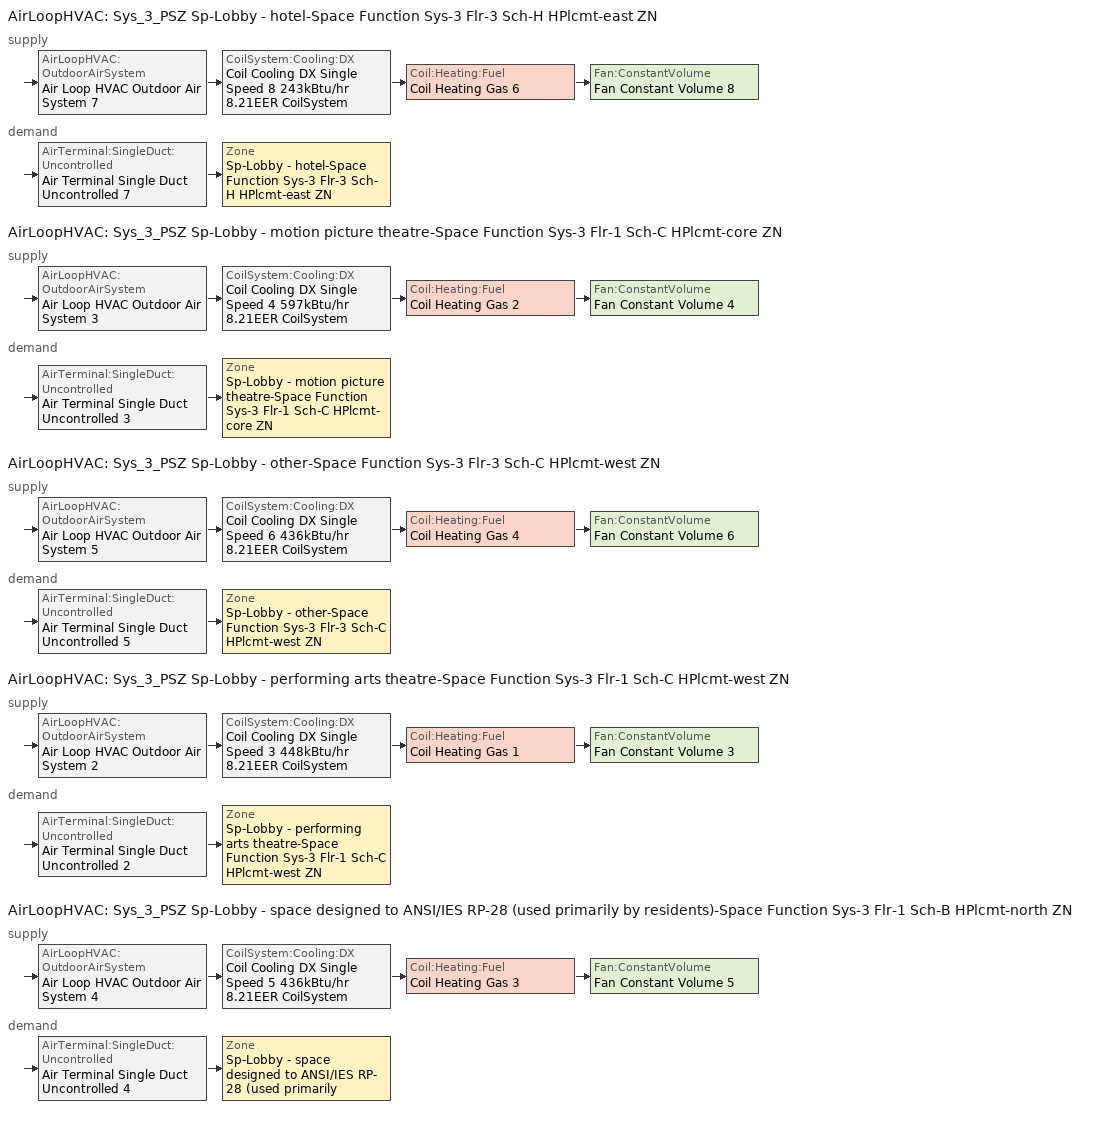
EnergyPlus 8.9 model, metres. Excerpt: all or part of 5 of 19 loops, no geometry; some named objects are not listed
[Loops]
AirLoopHVAC 'Sys_3_PSZ Sp-Lobby - hotel-Space Function Sys-3 Flr-3 Sch-H HPlcmt-east ZN'
 supply: AirLoopHVAC:OutdoorAirSystem 'Air Loop HVAC Outdoor Air System 7' > CoilSystem:Cooling:DX 'Coil Cooling DX Single Speed 8 243kBtu/hr 8.21EER CoilSystem' > Coil:Heating:Fuel 'Coil Heating Gas 6' > Fan:ConstantVolume 'Fan Constant Volume 8'
 demand: AirTerminal:SingleDuct:Uncontrolled 'Air Terminal Single Duct Uncontrolled 7' > Zone 'Sp-Lobby - hotel-Space Function Sys-3 Flr-3 Sch-H HPlcmt-east ZN'
AirLoopHVAC 'Sys_3_PSZ Sp-Lobby - motion picture theatre-Space Function Sys-3 Flr-1 Sch-C HPlcmt-core ZN'
 supply: AirLoopHVAC:OutdoorAirSystem 'Air Loop HVAC Outdoor Air System 3' > CoilSystem:Cooling:DX 'Coil Cooling DX Single Speed 4 597kBtu/hr 8.21EER CoilSystem' > Coil:Heating:Fuel 'Coil Heating Gas 2' > Fan:ConstantVolume 'Fan Constant Volume 4'
 demand: AirTerminal:SingleDuct:Uncontrolled 'Air Terminal Single Duct Uncontrolled 3' > Zone 'Sp-Lobby - motion picture theatre-Space Function Sys-3 Flr-1 Sch-C HPlcmt-core ZN'
AirLoopHVAC 'Sys_3_PSZ Sp-Lobby - other-Space Function Sys-3 Flr-3 Sch-C HPlcmt-west ZN'
 supply: AirLoopHVAC:OutdoorAirSystem 'Air Loop HVAC Outdoor Air System 5' > CoilSystem:Cooling:DX 'Coil Cooling DX Single Speed 6 436kBtu/hr 8.21EER CoilSystem' > Coil:Heating:Fuel 'Coil Heating Gas 4' > Fan:ConstantVolume 'Fan Constant Volume 6'
 demand: AirTerminal:SingleDuct:Uncontrolled 'Air Terminal Single Duct Uncontrolled 5' > Zone 'Sp-Lobby - other-Space Function Sys-3 Flr-3 Sch-C HPlcmt-west ZN'
AirLoopHVAC 'Sys_3_PSZ Sp-Lobby - performing arts theatre-Space Function Sys-3 Flr-1 Sch-C HPlcmt-west ZN'
 supply: AirLoopHVAC:OutdoorAirSystem 'Air Loop HVAC Outdoor Air System 2' > CoilSystem:Cooling:DX 'Coil Cooling DX Single Speed 3 448kBtu/hr 8.21EER CoilSystem' > Coil:Heating:Fuel 'Coil Heating Gas 1' > Fan:ConstantVolume 'Fan Constant Volume 3'
 demand: AirTerminal:SingleDuct:Uncontrolled 'Air Terminal Single Duct Uncontrolled 2' > Zone 'Sp-Lobby - performing arts theatre-Space Function Sys-3 Flr-1 Sch-C HPlcmt-west ZN'
AirLoopHVAC 'Sys_3_PSZ Sp-Lobby - space designed to ANSI/IES RP-28 (used primarily by residents)-Space Function Sys-3 Flr-1 Sch-B HPlcmt-north ZN'
 supply: AirLoopHVAC:OutdoorAirSystem 'Air Loop HVAC Outdoor Air System 4' > CoilSystem:Cooling:DX 'Coil Cooling DX Single Speed 5 436kBtu/hr 8.21EER CoilSystem' > Coil:Heating:Fuel 'Coil Heating Gas 3' > Fan:ConstantVolume 'Fan Constant Volume 5'
 demand: AirTerminal:SingleDuct:Uncontrolled 'Air Terminal Single Duct Uncontrolled 4' > Zone 'Sp-Lobby - space designed to ANSI/IES RP-28 (used primarily by residents)-Space Function Sys-3 Flr-1 Sch-B HPlcmt-north ZN'
[ZoneControl:Thermostat] Control Object Type 1=ThermostatSetpoint:DualSetpoint
Name | Zone or ZoneList | Control Type Schedule | Control Name 1
Sp-Lobby - hotel-Space Function Sys-3 Flr-3 Sch-H HPlcmt-east ZN Thermostat | Sp-Lobby - hotel-Space Function Sys-3 Flr-3 Sch-H HPlcmt-east ZN | Sp-Lobby - hotel-Space Function Sys-3 Flr-3 Sch-H HPlcmt-east ZN Thermostat Schedule | Space Function Lobby - hotel Thermostat 2
Sp-Lobby - motion picture theatre-Space Function Sys-3 Flr-1 Sch-C HPlcmt-core ZN Thermostat | Sp-Lobby - motion picture theatre-Space Function Sys-3 Flr-1 Sch-C HPlcmt-core ZN | Sp-Lobby - motion picture theatre-Space Function Sys-3 Flr-1 Sch-C HPlcmt-core ZN Thermostat Schedule | Space Function Lobby - motion picture theatre Thermostat 2
Sp-Lobby - other-Space Function Sys-3 Flr-3 Sch-C HPlcmt-west ZN Thermostat | Sp-Lobby - other-Space Function Sys-3 Flr-3 Sch-C HPlcmt-west ZN | Sp-Lobby - other-Space Function Sys-3 Flr-3 Sch-C HPlcmt-west ZN Thermostat Schedule | Space Function Lobby - other Thermostat 2
Sp-Lobby - performing arts theatre-Space Function Sys-3 Flr-1 Sch-C HPlcmt-west ZN Thermostat | Sp-Lobby - performing arts theatre-Space Function Sys-3 Flr-1 Sch-C HPlcmt-west ZN | Sp-Lobby - performing arts theatre-Space Function Sys-3 Flr-1 Sch-C HPlcmt-west ZN Thermostat Schedule | Space Function Lobby - performing arts theatre Thermostat 2
Sp-Lobby - space designed to ANSI/IES RP-28 (used primarily by residents)-Space Function Sys-3 Flr-1 Sch-B HPlcmt-north ZN Thermostat | Sp-Lobby - space designed to ANSI/IES RP-28 (used primarily by residents)-Space Function Sys-3 Flr-1 Sch-B HPlcmt-north ZN | Sp-Lobby - space designed to ANSI/IES RP-28 (used primarily by residents)-Space Function Sys-3 Flr-1 Sch-B HPlcmt-north ZN Thermostat Schedule | Space Function Lobby - space designed to ANSI/IES RP-28 (used primarily by residents) Thermostat 2
[ThermostatSetpoint:DualSetpoint]
Name | Heating Setpoint Temperature Schedule | Cooling Setpoint Temperature Schedule
Space Function Lobby - hotel Thermostat 2 | NECB-H-Thermostat Setpoint-Heating | NECB-H-Thermostat Setpoint-Cooling
Space Function Lobby - motion picture theatre Thermostat 2; Space Function Lobby - other Thermostat 2; Space Function Lobby - performing arts theatre Thermostat 2 | NECB-C-Thermostat Setpoint-Heating | NECB-C-Thermostat Setpoint-Cooling
Space Function Lobby - space designed to ANSI/IES RP-28 (used primarily by residents) Thermostat 2 | NECB-B-Thermostat Setpoint-Heating | NECB-B-Thermostat Setpoint-Cooling
[Fan:ConstantVolume] Fan Total Efficiency=0.39975; Pressure Rise {Pa}=640; Maximum Flow Rate {m3/s}=AutoSize; Motor Efficiency=0.615; Motor In Airstream Fraction=1
Name | Availability Schedule
Fan Constant Volume 8 | Sys_3_PSZ Sp-Lobby - hotel-Space Function Sys-3 Flr-3 Sch-H HPlcmt-east ZN Occ Sch
Fan Constant Volume 4 | Sys_3_PSZ Sp-Lobby - motion picture theatre-Space Function Sys-3 Flr-1 Sch-C HPlcmt-core ZN Occ Sch
Fan Constant Volume 6 | Sys_3_PSZ Sp-Lobby - other-Space Function Sys-3 Flr-3 Sch-C HPlcmt-west ZN Occ Sch
Fan Constant Volume 3 | Sys_3_PSZ Sp-Lobby - performing arts theatre-Space Function Sys-3 Flr-1 Sch-C HPlcmt-west ZN Occ Sch
Fan Constant Volume 5 | Sys_3_PSZ Sp-Lobby - space designed to ANSI/IES RP-28 (used primarily by residents)-Space Function Sys-3 Flr-1 Sch-B HPlcmt-north ZN Occ Sch
[Coil:Cooling:DX:SingleSpeed] Availability Schedule=Always On Discrete; Gross Rated Total Cooling Capacity {W}=Autosize; Gross Rated Sensible Heat Ratio=Autosize; Rated Air Flow Rate {m3/s}=Autosize; Rated Evaporator Fan Power Per Volume Flow Rate {W/(m3/s)}=773.3; Total Cooling Capacity Function of Temperature Curve=DXCOOL-NECB2011-REF-CAPFT; Total Cooling Capacity Function of Flow Fraction Curve=DXCOOL-NECB2011-REF-CAPFFLOW; Energy Input Ratio Function of Temperature Curve=DXCOOL-NECB2011-REF-COOLEIRFT; Energy Input Ratio Function of Flow Fraction Curve=DXCOOL-NECB2011-REF-COOLEIRFFLOW; Part Load Fraction Correlation Curve=DXCOOL-NECB2011-REF-COOLPLFFPLR; Condenser Type=AirCooled; Evaporative Condenser Effectiveness=0; Evaporative Condenser Air Flow Rate {m3/s}=Autosize; Evaporative Condenser Pump Rated Power Consumption {W}=Autosize; Crankcase Heater Capacity {W}=0; Maximum Outdoor Dry-Bulb Temperature for Crankcase Heater Operation {C}=0; Basin Heater Capacity {W/K}=0; Basin Heater Setpoint Temperature {C}=10
Name | Gross Rated Cooling COP {W/W}
Coil Cooling DX Single Speed 8 243kBtu/hr 8.21EER | 2.93139
Coil Cooling DX Single Speed 4 597kBtu/hr 8.21EER | 3.15907
Coil Cooling DX Single Speed 6 436kBtu/hr 8.21EER; Coil Cooling DX Single Speed 5 436kBtu/hr 8.21EER | 3.05548
Coil Cooling DX Single Speed 3 448kBtu/hr 8.21EER | 3.06305
[AirTerminal:SingleDuct:Uncontrolled] Availability Schedule=Always On Discrete; Maximum Air Flow Rate {m3/s}=AutoSize
Air Terminal Single Duct Uncontrolled 7; Air Terminal Single Duct Uncontrolled 3; Air Terminal Single Duct Uncontrolled 5; Air Terminal Single Duct Uncontrolled 2; Air Terminal Single Duct Uncontrolled 4
[Zone equipment]
Sp-Lobby - hotel-Space Function Sys-3 Flr-3 Sch-H HPlcmt-east ZN: Air Terminal Single Duct Uncontrolled 7, Zone HVAC Baseboard Convective Water 7
Sp-Lobby - motion picture theatre-Space Function Sys-3 Flr-1 Sch-C HPlcmt-core ZN: Air Terminal Single Duct Uncontrolled 3, Zone HVAC Baseboard Convective Water 3
Sp-Lobby - other-Space Function Sys-3 Flr-3 Sch-C HPlcmt-west ZN: Air Terminal Single Duct Uncontrolled 5, Zone HVAC Baseboard Convective Water 5
Sp-Lobby - performing arts theatre-Space Function Sys-3 Flr-1 Sch-C HPlcmt-west ZN: Air Terminal Single Duct Uncontrolled 2, Zone HVAC Baseboard Convective Water 2
Sp-Lobby - space designed to ANSI/IES RP-28 (used primarily by residents)-Space Function Sys-3 Flr-1 Sch-B HPlcmt-north ZN: Air Terminal Single Duct Uncontrolled 4, Zone HVAC Baseboard Convective Water 4
[Sizing:Zone] Zone Cooling Design Supply Air Temperature Input Method=SupplyAirTemperature; Zone Cooling Design Supply Air Temperature {C}=13; Zone Cooling Design Supply Air Temperature Difference {deltaC}=11.11; Zone Heating Design Supply Air Temperature Input Method=SupplyAirTemperature; Zone Heating Design Supply Air Temperature {C}=43; Zone Heating Design Supply Air Temperature Difference {deltaC}=11.11; Zone Cooling Design Supply Air Humidity Ratio {kgWater/kgDryAir}=0.0085; Zone Heating Design Supply Air Humidity Ratio {kgWater/kgDryAir}=0.008; Zone Heating Sizing Factor=1.3; Zone Cooling Sizing Factor=1.1; Cooling Design Air Flow Method=DesignDay; Cooling Design Air Flow Rate {m3/s}=0; Cooling Minimum Air Flow per Zone Floor Area {m3/s-m2}=0.000762; Cooling Minimum Air Flow {m3/s}=0; Cooling Minimum Air Flow Fraction=0; Heating Design Air Flow Method=DesignDay; Heating Design Air Flow Rate {m3/s}=0; Heating Maximum Air Flow per Zone Floor Area {m3/s-m2}=0.002032; Heating Maximum Air Flow {m3/s}=0.141576; Heating Maximum Air Flow Fraction=0.3; Account for Dedicated Outdoor Air System=No
Name | Design Specification Outdoor Air Object | Design Specification Zone Air Distribution Object
Sp-Lobby - hotel-Space Function Sys-3 Flr-3 Sch-H HPlcmt-east ZN | Space Function Lobby - hotel Ventilation | Sp-Lobby - hotel-Space Function Sys-3 Flr-3 Sch-H HPlcmt-east ZN Design Spec Zone Air Dist
Sp-Lobby - motion picture theatre-Space Function Sys-3 Flr-1 Sch-C HPlcmt-core ZN | Space Function Lobby - motion picture theatre Ventilation | Sp-Lobby - motion picture theatre-Space Function Sys-3 Flr-1 Sch-C HPlcmt-core ZN Design Spec Zone Air Dist
Sp-Lobby - other-Space Function Sys-3 Flr-3 Sch-C HPlcmt-west ZN | Space Function Lobby - other Ventilation | Sp-Lobby - other-Space Function Sys-3 Flr-3 Sch-C HPlcmt-west ZN Design Spec Zone Air Dist
Sp-Lobby - performing arts theatre-Space Function Sys-3 Flr-1 Sch-C HPlcmt-west ZN | Space Function Lobby - performing arts theatre Ventilation | Sp-Lobby - performing arts theatre-Space Function Sys-3 Flr-1 Sch-C HPlcmt-west ZN Design Spec Zone Air Dist
Sp-Lobby - space designed to ANSI/IES RP-28 (used primarily by residents)-Space Function Sys-3 Flr-1 Sch-B HPlcmt-north ZN | Space Function Lobby - space designed to ANSI/IES RP-28 (used primarily by residents) Ventilation | Sp-Lobby - space designed to ANSI/IES RP-28 (used primarily by residents)-Space Function Sys-3 Flr-1 Sch-B HPlcmt-north ZN Design Spec Zone Air Dist
[DesignSpecification:ZoneAirDistribution] Zone Air Distribution Effectiveness in Cooling Mode=1; Zone Air Distribution Effectiveness in Heating Mode=1
Sp-Lobby - hotel-Space Function Sys-3 Flr-3 Sch-H HPlcmt-east ZN Design Spec Zone Air Dist; Sp-Lobby - motion picture theatre-Space Function Sys-3 Flr-1 Sch-C HPlcmt-core ZN Design Spec Zone Air Dist; Sp-Lobby - other-Space Function Sys-3 Flr-3 Sch-C HPlcmt-west ZN Design Spec Zone Air Dist; Sp-Lobby - performing arts theatre-Space Function Sys-3 Flr-1 Sch-C HPlcmt-west ZN Design Spec Zone Air Dist; Sp-Lobby - space designed to ANSI/IES RP-28 (used primarily by residents)-Space Function Sys-3 Flr-1 Sch-B HPlcmt-north ZN Design Spec Zone Air Dist
[Controller:MechanicalVentilation] Demand Controlled Ventilation=No; System Outdoor Air Method=ZoneSum
Name | Availability Schedule | Zone Name 1 | Design Specification Outdoor Air Object Name 1 | Design Specification Zone Air Distribution Object Name 1
Controller Mechanical Ventilation 7 | Sys_3_PSZ Sp-Lobby - hotel-Space Function Sys-3 Flr-3 Sch-H HPlcmt-east ZN Occ Sch | Sp-Lobby - hotel-Space Function Sys-3 Flr-3 Sch-H HPlcmt-east ZN | Space Function Lobby - hotel Ventilation | Sp-Lobby - hotel-Space Function Sys-3 Flr-3 Sch-H HPlcmt-east ZN Design Spec Zone Air Dist
Controller Mechanical Ventilation 3 | Sys_3_PSZ Sp-Lobby - motion picture theatre-Space Function Sys-3 Flr-1 Sch-C HPlcmt-core ZN Occ Sch | Sp-Lobby - motion picture theatre-Space Function Sys-3 Flr-1 Sch-C HPlcmt-core ZN | Space Function Lobby - motion picture theatre Ventilation | Sp-Lobby - motion picture theatre-Space Function Sys-3 Flr-1 Sch-C HPlcmt-core ZN Design Spec Zone Air Dist
Controller Mechanical Ventilation 5 | Sys_3_PSZ Sp-Lobby - other-Space Function Sys-3 Flr-3 Sch-C HPlcmt-west ZN Occ Sch | Sp-Lobby - other-Space Function Sys-3 Flr-3 Sch-C HPlcmt-west ZN | Space Function Lobby - other Ventilation | Sp-Lobby - other-Space Function Sys-3 Flr-3 Sch-C HPlcmt-west ZN Design Spec Zone Air Dist
Controller Mechanical Ventilation 2 | Sys_3_PSZ Sp-Lobby - performing arts theatre-Space Function Sys-3 Flr-1 Sch-C HPlcmt-west ZN Occ Sch | Sp-Lobby - performing arts theatre-Space Function Sys-3 Flr-1 Sch-C HPlcmt-west ZN | Space Function Lobby - performing arts theatre Ventilation | Sp-Lobby - performing arts theatre-Space Function Sys-3 Flr-1 Sch-C HPlcmt-west ZN Design Spec Zone Air Dist
Controller Mechanical Ventilation 4 | Sys_3_PSZ Sp-Lobby - space designed to ANSI/IES RP-28 (used primarily by residents)-Space Function Sys-3 Flr-1 Sch-B HPlcmt-north ZN Occ Sch | Sp-Lobby - space designed to ANSI/IES RP-28 (used primarily by residents)-Space Function Sys-3 Flr-1 Sch-B HPlcmt-north ZN | Space Function Lobby - space designed to ANSI/IES RP-28 (used primarily by residents) Ventilation | Sp-Lobby - space designed to ANSI/IES RP-28 (used primarily by residents)-Space Function Sys-3 Flr-1 Sch-B HPlcmt-north ZN Design Spec Zone Air Dist
[DesignSpecification:OutdoorAir] Outdoor Air Method=Sum; Outdoor Air Flow per Person {m3/s-person}=0; Outdoor Air Flow per Zone {m3/s}=0; Outdoor Air Flow Air Changes per Hour {1/hr}=0
Name | Outdoor Air Flow per Zone Floor Area {m3/s-m2}
Space Function Lobby - hotel Ventilation | 0.00143764
Space Function Lobby - motion picture theatre Ventilation; Space Function Lobby - other Ventilation; Space Function Lobby - performing arts theatre Ventilation; Space Function Lobby - space designed to ANSI/IES RP-28 (used primarily by residents) Ventilation | 0.0041148
[AirLoopHVAC] Design Supply Air Flow Rate {m3/s}=AutoSize
Sys_3_PSZ Sp-Lobby - hotel-Space Function Sys-3 Flr-3 Sch-H HPlcmt-east ZN; Sys_3_PSZ Sp-Lobby - motion picture theatre-Space Function Sys-3 Flr-1 Sch-C HPlcmt-core ZN; Sys_3_PSZ Sp-Lobby - other-Space Function Sys-3 Flr-3 Sch-C HPlcmt-west ZN; Sys_3_PSZ Sp-Lobby - performing arts theatre-Space Function Sys-3 Flr-1 Sch-C HPlcmt-west ZN; Sys_3_PSZ Sp-Lobby - space designed to ANSI/IES RP-28 (used primarily by residents)-Space Function Sys-3 Flr-1 Sch-B HPlcmt-north ZN
[Sizing:System] Type of Load to Size On=Sensible; Design Outdoor Air Flow Rate {m3/s}=Autosize; Central Heating Maximum System Air Flow Ratio=1; Preheat Design Temperature {C}=7; Preheat Design Humidity Ratio {kgWater/kgDryAir}=0.008; Precool Design Temperature {C}=13; Precool Design Humidity Ratio {kgWater/kgDryAir}=0.008; Central Cooling Design Supply Air Temperature {C}=13; Central Heating Design Supply Air Temperature {C}=43; Type of Zone Sum to Use=NonCoincident; 100% Outdoor Air in Cooling=No; 100% Outdoor Air in Heating=No; Central Cooling Design Supply Air Humidity Ratio {kgWater/kgDryAir}=0.0085; Central Heating Design Supply Air Humidity Ratio {kgWater/kgDryAir}=0.008; Cooling Supply Air Flow Rate Method=DesignDay; Cooling Supply Air Flow Rate {m3/s}=0; Cooling Supply Air Flow Rate Per Floor Area {m3/s-m2}=0.00996765; Cooling Fraction of Autosized Cooling Supply Air Flow Rate=1; Cooling Supply Air Flow Rate Per Unit Cooling Capacity {m3/s-W}=3.94755e-05; Heating Supply Air Flow Rate Method=DesignDay; Heating Supply Air Flow Rate {m3/s}=0; Heating Supply Air Flow Rate Per Floor Area {m3/s-m2}=0.00996765; Heating Fraction of Autosized Heating Supply Air Flow Rate=1; Heating Fraction of Autosized Cooling Supply Air Flow Rate=1; Heating Supply Air Flow Rate Per Unit Heating Capacity {m3/s-W}=3.15882e-05; System Outdoor Air Method=ZoneSum; Zone Maximum Outdoor Air Fraction=1; Cooling Design Capacity Method=CoolingDesignCapacity; Cooling Design Capacity {W}=Autosize; Cooling Design Capacity Per Floor Area {W/m2}=234.7; Fraction of Autosized Cooling Design Capacity=1; Heating Design Capacity Method=HeatingDesignCapacity; Heating Design Capacity {W}=Autosize; Heating Design Capacity Per Floor Area {W/m2}=157; Fraction of Autosized Heating Design Capacity=1; Central Cooling Capacity Control Method=OnOff
Sys_3_PSZ Sp-Lobby - hotel-Space Function Sys-3 Flr-3 Sch-H HPlcmt-east ZN; Sys_3_PSZ Sp-Lobby - motion picture theatre-Space Function Sys-3 Flr-1 Sch-C HPlcmt-core ZN; Sys_3_PSZ Sp-Lobby - other-Space Function Sys-3 Flr-3 Sch-C HPlcmt-west ZN; Sys_3_PSZ Sp-Lobby - performing arts theatre-Space Function Sys-3 Flr-1 Sch-C HPlcmt-west ZN; Sys_3_PSZ Sp-Lobby - space designed to ANSI/IES RP-28 (used primarily by residents)-Space Function Sys-3 Flr-1 Sch-B HPlcmt-north ZN
[Controller:OutdoorAir] Minimum Outdoor Air Flow Rate {m3/s}=Autosize; Maximum Outdoor Air Flow Rate {m3/s}=Autosize; Economizer Control Type=DifferentialEnthalpy; Economizer Control Action Type=ModulateFlow; Lockout Type=NoLockout; Minimum Limit Type=FixedMinimum; High Humidity Control=No; Control High Indoor Humidity Based on Outdoor Humidity Ratio=Yes; Heat Recovery Bypass Control Type=BypassWhenOAFlowGreaterThanMinimum
Name | Minimum Outdoor Air Schedule | Mechanical Ventilation Controller
Controller Outdoor Air 7 | Sys_3_PSZ Sp-Lobby - hotel-Space Function Sys-3 Flr-3 Sch-H HPlcmt-east ZN Occ Sch | Controller Mechanical Ventilation 7
Controller Outdoor Air 3 | Sys_3_PSZ Sp-Lobby - motion picture theatre-Space Function Sys-3 Flr-1 Sch-C HPlcmt-core ZN Occ Sch | Controller Mechanical Ventilation 3
Controller Outdoor Air 5 | Sys_3_PSZ Sp-Lobby - other-Space Function Sys-3 Flr-3 Sch-C HPlcmt-west ZN Occ Sch | Controller Mechanical Ventilation 5
Controller Outdoor Air 2 | Sys_3_PSZ Sp-Lobby - performing arts theatre-Space Function Sys-3 Flr-1 Sch-C HPlcmt-west ZN Occ Sch | Controller Mechanical Ventilation 2
Controller Outdoor Air 4 | Sys_3_PSZ Sp-Lobby - space designed to ANSI/IES RP-28 (used primarily by residents)-Space Function Sys-3 Flr-1 Sch-B HPlcmt-north ZN Occ Sch | Controller Mechanical Ventilation 4
[HeatExchanger:AirToAir:SensibleAndLatent] Availability Schedule=Always On Discrete; Nominal Supply Air Flow Rate {m3/s}=Autosize; Sensible Effectiveness at 100% Heating Air Flow=0.5; Latent Effectiveness at 100% Heating Air Flow=0.5; Sensible Effectiveness at 75% Heating Air Flow=0.5; Latent Effectiveness at 75% Heating Air Flow=0.5; Sensible Effectiveness at 100% Cooling Air Flow=0.5; Latent Effectiveness at 100% Cooling Air Flow=0.5; Sensible Effectiveness at 75% Cooling Air Flow=0.5; Latent Effectiveness at 75% Cooling Air Flow=0.5; Supply Air Outlet Temperature Control=Yes; Heat Exchanger Type=Rotary; Frost Control Type=ExhaustOnly; Threshold Temperature {C}=-23.3; Initial Defrost Time Fraction=0.167; Rate of Defrost Time Fraction Increase {1/K}=1.44; Economizer Lockout=Yes
Name | Nominal Electric Power {W}
Sys_3_PSZ Sp-Lobby - hotel-Space Function Sys-3 Flr-3 Sch-H HPlcmt-east ZN ERV | 1984.08
Sys_3_PSZ Sp-Lobby - motion picture theatre-Space Function Sys-3 Flr-1 Sch-C HPlcmt-core ZN ERV | 7430.92
Sys_3_PSZ Sp-Lobby - other-Space Function Sys-3 Flr-3 Sch-C HPlcmt-west ZN ERV; Sys_3_PSZ Sp-Lobby - performing arts theatre-Space Function Sys-3 Flr-1 Sch-C HPlcmt-west ZN ERV; Sys_3_PSZ Sp-Lobby - space designed to ANSI/IES RP-28 (used primarily by residents)-Space Function Sys-3 Flr-1 Sch-B HPlcmt-north ZN ERV | 5585.69
[SetpointManager:OutdoorAirPretreat] Control Variable=Temperature; Minimum Setpoint Temperature {C}=-99; Maximum Setpoint Temperature {C}=99; Minimum Setpoint Humidity Ratio {kgWater/kgDryAir}=1e-05; Maximum Setpoint Humidity Ratio {kgWater/kgDryAir}=1
Setpoint Manager Outdoor Air Pretreat 6; Setpoint Manager Outdoor Air Pretreat 7; Setpoint Manager Outdoor Air Pretreat 8; Setpoint Manager Outdoor Air Pretreat 9; Setpoint Manager Outdoor Air Pretreat 10
[SetpointManager:MixedAir] Control Variable=Temperature
Node 124 OS Default SPM; Node 123 OS Default SPM; Node 122 OS Default SPM; Node 72 OS Default SPM; Node 71 OS Default SPM; Node 70 OS Default SPM; Node 98 OS Default SPM; Node 97 OS Default SPM; Node 96 OS Default SPM; Node 59 OS Default SPM; Node 58 OS Default SPM; Node 57 OS Default SPM; Node 85 OS Default SPM; Node 84 OS Default SPM; Node 83 OS Default SPM
[CoilSystem:Cooling:DX] Availability Schedule=Always On Discrete
Name | Cooling Coil
Coil Cooling DX Single Speed 8 243kBtu/hr 8.21EER CoilSystem | Coil Cooling DX Single Speed 8 243kBtu/hr 8.21EER
Coil Cooling DX Single Speed 4 597kBtu/hr 8.21EER CoilSystem | Coil Cooling DX Single Speed 4 597kBtu/hr 8.21EER
Coil Cooling DX Single Speed 6 436kBtu/hr 8.21EER CoilSystem | Coil Cooling DX Single Speed 6 436kBtu/hr 8.21EER
Coil Cooling DX Single Speed 3 448kBtu/hr 8.21EER CoilSystem | Coil Cooling DX Single Speed 3 448kBtu/hr 8.21EER
Coil Cooling DX Single Speed 5 436kBtu/hr 8.21EER CoilSystem | Coil Cooling DX Single Speed 5 436kBtu/hr 8.21EER
[Coil:Heating:Fuel] Availability Schedule=Always On Discrete; Fuel Type=NaturalGas; Burner Efficiency=0.81; Nominal Capacity {W}=AutoSize; Parasitic Electric Load {W}=0; Part Load Fraction Correlation Curve=FURNACE-EFFPLR-NECB2011; Parasitic Fuel Load {W}=0
Coil Heating Gas 6; Coil Heating Gas 2; Coil Heating Gas 4; Coil Heating Gas 1; Coil Heating Gas 3
[SetpointManager:SingleZone:Reheat] Control Variable=Temperature; Minimum Supply Air Temperature {C}=13; Maximum Supply Air Temperature {C}=43
Name | Control Zone
Setpoint Manager Single Zone Reheat 6 | Sp-Lobby - hotel-Space Function Sys-3 Flr-3 Sch-H HPlcmt-east ZN
Setpoint Manager Single Zone Reheat 2 | Sp-Lobby - motion picture theatre-Space Function Sys-3 Flr-1 Sch-C HPlcmt-core ZN
Setpoint Manager Single Zone Reheat 4 | Sp-Lobby - other-Space Function Sys-3 Flr-3 Sch-C HPlcmt-west ZN
Setpoint Manager Single Zone Reheat 1 | Sp-Lobby - performing arts theatre-Space Function Sys-3 Flr-1 Sch-C HPlcmt-west ZN
Setpoint Manager Single Zone Reheat 3 | Sp-Lobby - space designed to ANSI/IES RP-28 (used primarily by residents)-Space Function Sys-3 Flr-1 Sch-B HPlcmt-north ZN
[Schedule:Compact]
Sp-Lobby - hotel-Space Function Sys-3 Flr-3 Sch-H HPlcmt-east ZN Thermostat Schedule; Sp-Lobby - motion picture theatre-Space Function Sys-3 Flr-1 Sch-C HPlcmt-core ZN Thermostat Schedule; Sp-Lobby - other-Space Function Sys-3 Flr-3 Sch-C HPlcmt-west ZN Thermostat Schedule; Sp-Lobby - performing arts theatre-Space Function Sys-3 Flr-1 Sch-C HPlcmt-west ZN Thermostat Schedule; Sp-Lobby - space designed to ANSI/IES RP-28 (used primarily by residents)-Space Function Sys-3 Flr-1 Sch-B HPlcmt-north ZN Thermostat Schedule: Through: 12/31, For: AllDays, Until: 24:00, 4
[Schedule:Day:Interval]
NECB-C-Thermostat Setpoint-Heating Sun|Hol Day: No, 09:00, 18, 10:00, 20, 19:00, 22, 24:00, 18
NECB-C-Thermostat Setpoint-Heating Default|Wkdy Day; NECB-C-Thermostat Setpoint-Heating Sat Day; NECB-C-Thermostat Setpoint-Heating Default: No, 07:00, 18, 08:00, 20, 21:00, 22, 24:00, 18
NECB-C-Thermostat Setpoint-Cooling Sun|Hol Day: No, 07:00, 35, 19:00, 24, 24:00, 35
NECB-C-Thermostat Setpoint-Cooling Default|Wkdy Day; NECB-C-Thermostat Setpoint-Cooling Sat Day; NECB-C-Thermostat Setpoint-Cooling Default: No, 07:00, 35, 21:00, 24, 24:00, 35
NECB-H-Thermostat Setpoint-Heating Sun|Hol Day; NECB-H-Thermostat Setpoint-Heating Default|Wkdy Day; NECB-H-Thermostat Setpoint-Heating Sat Day; NECB-H-Thermostat Setpoint-Heating Default: No, 01:00, 22, 07:00, 18, 08:00, 20, 24:00, 22
NECB-H-Thermostat Setpoint-Cooling Sun|Hol Day; NECB-H-Thermostat Setpoint-Cooling Default|Wkdy Day; NECB-H-Thermostat Setpoint-Cooling Sat Day; NECB-H-Thermostat Setpoint-Cooling Default: No, 24:00, 24
Sys_3_PSZ Sp-Lobby - hotel-Space Function Sys-3 Flr-3 Sch-H HPlcmt-east ZN Occ Sch Sunday; Sys_3_PSZ Sp-Lobby - hotel-Space Function Sys-3 Flr-3 Sch-H HPlcmt-east ZN Occ Sch Monday; Sys_3_PSZ Sp-Lobby - hotel-Space Function Sys-3 Flr-3 Sch-H HPlcmt-east ZN Occ Sch Tuesday; Sys_3_PSZ Sp-Lobby - hotel-Space Function Sys-3 Flr-3 Sch-H HPlcmt-east ZN Occ Sch Wednesday; Sys_3_PSZ Sp-Lobby - hotel-Space Function Sys-3 Flr-3 Sch-H HPlcmt-east ZN Occ Sch Thursday; Sys_3_PSZ Sp-Lobby - hotel-Space Function Sys-3 Flr-3 Sch-H HPlcmt-east ZN Occ Sch Friday; Sys_3_PSZ Sp-Lobby - hotel-Space Function Sys-3 Flr-3 Sch-H HPlcmt-east ZN Occ Sch Saturday; Sys_3_PSZ Sp-Lobby - hotel-Space Function Sys-3 Flr-3 Sch-H HPlcmt-east ZN Occ Sch Default; Sys_3_PSZ Sp-Lobby - hotel-Space Function Sys-3 Flr-3 Sch-H HPlcmt-east ZN Occ Sch Summer Design Day; Sys_3_PSZ Sp-Lobby - hotel-Space Function Sys-3 Flr-3 Sch-H HPlcmt-east ZN Occ Sch Winter Design Day; Sys_3_PSZ Sp-Lobby - motion picture theatre-Space Function Sys-3 Flr-1 Sch-C HPlcmt-core ZN Occ Sch Default; Sys_3_PSZ Sp-Lobby - motion picture theatre-Space Function Sys-3 Flr-1 Sch-C HPlcmt-core ZN Occ Sch Summer Design Day; Sys_3_PSZ Sp-Lobby - motion picture theatre-Space Function Sys-3 Flr-1 Sch-C HPlcmt-core ZN Occ Sch Winter Design Day; Sys_3_PSZ Sp-Lobby - other-Space Function Sys-3 Flr-3 Sch-C HPlcmt-west ZN Occ Sch Default; Sys_3_PSZ Sp-Lobby - other-Space Function Sys-3 Flr-3 Sch-C HPlcmt-west ZN Occ Sch Summer Design Day; Sys_3_PSZ Sp-Lobby - other-Space Function Sys-3 Flr-3 Sch-C HPlcmt-west ZN Occ Sch Winter Design Day; Sys_3_PSZ Sp-Lobby - performing arts theatre-Space Function Sys-3 Flr-1 Sch-C HPlcmt-west ZN Occ Sch Default; Sys_3_PSZ Sp-Lobby - performing arts theatre-Space Function Sys-3 Flr-1 Sch-C HPlcmt-west ZN Occ Sch Summer Design Day; Sys_3_PSZ Sp-Lobby - performing arts theatre-Space Function Sys-3 Flr-1 Sch-C HPlcmt-west ZN Occ Sch Winter Design Day; Sys_3_PSZ Sp-Lobby - space designed to ANSI/IES RP-28 (used primarily by residents)-Space Function Sys-3 Flr-1 Sch-B HPlcmt-north ZN Occ Sch Default; Sys_3_PSZ Sp-Lobby - space designed to ANSI/IES RP-28 (used primarily by residents)-Space Function Sys-3 Flr-1 Sch-B HPlcmt-north ZN Occ Sch Summer Design Day; Sys_3_PSZ Sp-Lobby - space designed to ANSI/IES RP-28 (used primarily by residents)-Space Function Sys-3 Flr-1 Sch-B HPlcmt-north ZN Occ Sch Winter Design Day: No, 24:00, 1
Sys_3_PSZ Sp-Lobby - motion picture theatre-Space Function Sys-3 Flr-1 Sch-C HPlcmt-core ZN Occ Sch Sunday; Sys_3_PSZ Sp-Lobby - other-Space Function Sys-3 Flr-3 Sch-C HPlcmt-west ZN Occ Sch Sunday; Sys_3_PSZ Sp-Lobby - performing arts theatre-Space Function Sys-3 Flr-1 Sch-C HPlcmt-west ZN Occ Sch Sunday: No, 09:00, 0, 19:00, 1, 24:00, 0
Sys_3_PSZ Sp-Lobby - motion picture theatre-Space Function Sys-3 Flr-1 Sch-C HPlcmt-core ZN Occ Sch Monday; Sys_3_PSZ Sp-Lobby - motion picture theatre-Space Function Sys-3 Flr-1 Sch-C HPlcmt-core ZN Occ Sch Tuesday; Sys_3_PSZ Sp-Lobby - motion picture theatre-Space Function Sys-3 Flr-1 Sch-C HPlcmt-core ZN Occ Sch Wednesday; Sys_3_PSZ Sp-Lobby - motion picture theatre-Space Function Sys-3 Flr-1 Sch-C HPlcmt-core ZN Occ Sch Thursday; Sys_3_PSZ Sp-Lobby - motion picture theatre-Space Function Sys-3 Flr-1 Sch-C HPlcmt-core ZN Occ Sch Friday; Sys_3_PSZ Sp-Lobby - motion picture theatre-Space Function Sys-3 Flr-1 Sch-C HPlcmt-core ZN Occ Sch Saturday; Sys_3_PSZ Sp-Lobby - other-Space Function Sys-3 Flr-3 Sch-C HPlcmt-west ZN Occ Sch Monday; Sys_3_PSZ Sp-Lobby - other-Space Function Sys-3 Flr-3 Sch-C HPlcmt-west ZN Occ Sch Tuesday; Sys_3_PSZ Sp-Lobby - other-Space Function Sys-3 Flr-3 Sch-C HPlcmt-west ZN Occ Sch Wednesday; Sys_3_PSZ Sp-Lobby - other-Space Function Sys-3 Flr-3 Sch-C HPlcmt-west ZN Occ Sch Thursday; Sys_3_PSZ Sp-Lobby - other-Space Function Sys-3 Flr-3 Sch-C HPlcmt-west ZN Occ Sch Friday; Sys_3_PSZ Sp-Lobby - other-Space Function Sys-3 Flr-3 Sch-C HPlcmt-west ZN Occ Sch Saturday; Sys_3_PSZ Sp-Lobby - performing arts theatre-Space Function Sys-3 Flr-1 Sch-C HPlcmt-west ZN Occ Sch Monday; Sys_3_PSZ Sp-Lobby - performing arts theatre-Space Function Sys-3 Flr-1 Sch-C HPlcmt-west ZN Occ Sch Tuesday; Sys_3_PSZ Sp-Lobby - performing arts theatre-Space Function Sys-3 Flr-1 Sch-C HPlcmt-west ZN Occ Sch Wednesday; Sys_3_PSZ Sp-Lobby - performing arts theatre-Space Function Sys-3 Flr-1 Sch-C HPlcmt-west ZN Occ Sch Thursday; Sys_3_PSZ Sp-Lobby - performing arts theatre-Space Function Sys-3 Flr-1 Sch-C HPlcmt-west ZN Occ Sch Friday; Sys_3_PSZ Sp-Lobby - performing arts theatre-Space Function Sys-3 Flr-1 Sch-C HPlcmt-west ZN Occ Sch Saturday: No, 09:00, 0, 21:00, 1, 24:00, 0
NECB-B-Thermostat Setpoint-Heating Sun|Hol Day: No, 01:00, 18, 02:00, 22, 09:00, 18, 10:00, 20, 23:00, 22, 24:00, 18
NECB-B-Thermostat Setpoint-Heating Default|Wkdy Day; NECB-B-Thermostat Setpoint-Heating Sat Day; NECB-B-Thermostat Setpoint-Heating Default: No, 02:00, 22, 08:00, 18, 09:00, 20, 24:00, 22
NECB-B-Thermostat Setpoint-Cooling Sun|Hol Day: No, 09:00, 35, 23:00, 24, 24:00, 35
NECB-B-Thermostat Setpoint-Cooling Default|Wkdy Day; NECB-B-Thermostat Setpoint-Cooling Sat Day; NECB-B-Thermostat Setpoint-Cooling Default: No, 01:00, 24, 08:00, 35, 24:00, 24
Sys_3_PSZ Sp-Lobby - space designed to ANSI/IES RP-28 (used primarily by residents)-Space Function Sys-3 Flr-1 Sch-B HPlcmt-north ZN Occ Sch Sunday: No, 01:00, 0, 02:00, 1, 11:00, 0, 23:00, 1, 24:00, 0
Sys_3_PSZ Sp-Lobby - space designed to ANSI/IES RP-28 (used primarily by residents)-Space Function Sys-3 Flr-1 Sch-B HPlcmt-north ZN Occ Sch Monday; Sys_3_PSZ Sp-Lobby - space designed to ANSI/IES RP-28 (used primarily by residents)-Space Function Sys-3 Flr-1 Sch-B HPlcmt-north ZN Occ Sch Tuesday; Sys_3_PSZ Sp-Lobby - space designed to ANSI/IES RP-28 (used primarily by residents)-Space Function Sys-3 Flr-1 Sch-B HPlcmt-north ZN Occ Sch Wednesday; Sys_3_PSZ Sp-Lobby - space designed to ANSI/IES RP-28 (used primarily by residents)-Space Function Sys-3 Flr-1 Sch-B HPlcmt-north ZN Occ Sch Thursday; Sys_3_PSZ Sp-Lobby - space designed to ANSI/IES RP-28 (used primarily by residents)-Space Function Sys-3 Flr-1 Sch-B HPlcmt-north ZN Occ Sch Friday: No, 01:00, 1, 10:00, 0, 24:00, 1
Sys_3_PSZ Sp-Lobby - space designed to ANSI/IES RP-28 (used primarily by residents)-Space Function Sys-3 Flr-1 Sch-B HPlcmt-north ZN Occ Sch Saturday: No, 02:00, 1, 10:00, 0, 24:00, 1
[Schedule:Week:Daily]
NECB-C-Thermostat Setpoint-Heating Week Rule - Jan1-Dec31: NECB-C-Thermostat Setpoint-Heating Sun|Hol Day, NECB-C-Thermostat Setpoint-Heating Default|Wkdy Day, NECB-C-Thermostat Setpoint-Heating Default|Wkdy Day, NECB-C-Thermostat Setpoint-Heating Default|Wkdy Day, NECB-C-Thermostat Setpoint-Heating Default|Wkdy Day, NECB-C-Thermostat Setpoint-Heating Default|Wkdy Day, NECB-C-Thermostat Setpoint-Heating Sat Day, NECB-C-Thermostat Setpoint-Heating Default, NECB-C-Thermostat Setpoint-Heating Default, NECB-C-Thermostat Setpoint-Heating Default, NECB-C-Thermostat Setpoint-Heating Default, NECB-C-Thermostat Setpoint-Heating Default
NECB-C-Thermostat Setpoint-Cooling Week Rule - Jan1-Dec31: NECB-C-Thermostat Setpoint-Cooling Sun|Hol Day, NECB-C-Thermostat Setpoint-Cooling Default|Wkdy Day, NECB-C-Thermostat Setpoint-Cooling Default|Wkdy Day, NECB-C-Thermostat Setpoint-Cooling Default|Wkdy Day, NECB-C-Thermostat Setpoint-Cooling Default|Wkdy Day, NECB-C-Thermostat Setpoint-Cooling Default|Wkdy Day, NECB-C-Thermostat Setpoint-Cooling Sat Day, NECB-C-Thermostat Setpoint-Cooling Default, NECB-C-Thermostat Setpoint-Cooling Default, NECB-C-Thermostat Setpoint-Cooling Default, NECB-C-Thermostat Setpoint-Cooling Default, NECB-C-Thermostat Setpoint-Cooling Default
NECB-H-Thermostat Setpoint-Heating Week Rule - Jan1-Dec31: NECB-H-Thermostat Setpoint-Heating Sun|Hol Day, NECB-H-Thermostat Setpoint-Heating Default|Wkdy Day, NECB-H-Thermostat Setpoint-Heating Default|Wkdy Day, NECB-H-Thermostat Setpoint-Heating Default|Wkdy Day, NECB-H-Thermostat Setpoint-Heating Default|Wkdy Day, NECB-H-Thermostat Setpoint-Heating Default|Wkdy Day, NECB-H-Thermostat Setpoint-Heating Sat Day, NECB-H-Thermostat Setpoint-Heating Default, NECB-H-Thermostat Setpoint-Heating Default, NECB-H-Thermostat Setpoint-Heating Default, NECB-H-Thermostat Setpoint-Heating Default, NECB-H-Thermostat Setpoint-Heating Default
NECB-H-Thermostat Setpoint-Cooling Week Rule - Jan1-Dec31: NECB-H-Thermostat Setpoint-Cooling Sun|Hol Day, NECB-H-Thermostat Setpoint-Cooling Default|Wkdy Day, NECB-H-Thermostat Setpoint-Cooling Default|Wkdy Day, NECB-H-Thermostat Setpoint-Cooling Default|Wkdy Day, NECB-H-Thermostat Setpoint-Cooling Default|Wkdy Day, NECB-H-Thermostat Setpoint-Cooling Default|Wkdy Day, NECB-H-Thermostat Setpoint-Cooling Sat Day, NECB-H-Thermostat Setpoint-Cooling Default, NECB-H-Thermostat Setpoint-Cooling Default, NECB-H-Thermostat Setpoint-Cooling Default, NECB-H-Thermostat Setpoint-Cooling Default, NECB-H-Thermostat Setpoint-Cooling Default
Sys_3_PSZ Sp-Lobby - hotel-Space Function Sys-3 Flr-3 Sch-H HPlcmt-east ZN Occ Sch Week Rule - Jan1-Dec31: Sys_3_PSZ Sp-Lobby - hotel-Space Function Sys-3 Flr-3 Sch-H HPlcmt-east ZN Occ Sch Sunday, Sys_3_PSZ Sp-Lobby - hotel-Space Function Sys-3 Flr-3 Sch-H HPlcmt-east ZN Occ Sch Monday, Sys_3_PSZ Sp-Lobby - hotel-Space Function Sys-3 Flr-3 Sch-H HPlcmt-east ZN Occ Sch Tuesday, Sys_3_PSZ Sp-Lobby - hotel-Space Function Sys-3 Flr-3 Sch-H HPlcmt-east ZN Occ Sch Wednesday, Sys_3_PSZ Sp-Lobby - hotel-Space Function Sys-3 Flr-3 Sch-H HPlcmt-east ZN Occ Sch Thursday, Sys_3_PSZ Sp-Lobby - hotel-Space Function Sys-3 Flr-3 Sch-H HPlcmt-east ZN Occ Sch Friday, Sys_3_PSZ Sp-Lobby - hotel-Space Function Sys-3 Flr-3 Sch-H HPlcmt-east ZN Occ Sch Saturday, Sys_3_PSZ Sp-Lobby - hotel-Space Function Sys-3 Flr-3 Sch-H HPlcmt-east ZN Occ Sch Default, Sys_3_PSZ Sp-Lobby - hotel-Space Function Sys-3 Flr-3 Sch-H HPlcmt-east ZN Occ Sch Summer Design Day, Sys_3_PSZ Sp-Lobby - hotel-Space Function Sys-3 Flr-3 Sch-H HPlcmt-east ZN Occ Sch Winter Design Day, Sys_3_PSZ Sp-Lobby - hotel-Space Function Sys-3 Flr-3 Sch-H HPlcmt-east ZN Occ Sch Default, Sys_3_PSZ Sp-Lobby - hotel-Space Function Sys-3 Flr-3 Sch-H HPlcmt-east ZN Occ Sch Default
Sys_3_PSZ Sp-Lobby - motion picture theatre-Space Function Sys-3 Flr-1 Sch-C HPlcmt-core ZN Occ Sch Week Rule - Jan1-Dec31: Sys_3_PSZ Sp-Lobby - motion picture theatre-Space Function Sys-3 Flr-1 Sch-C HPlcmt-core ZN Occ Sch Sunday, Sys_3_PSZ Sp-Lobby - motion picture theatre-Space Function Sys-3 Flr-1 Sch-C HPlcmt-core ZN Occ Sch Monday, Sys_3_PSZ Sp-Lobby - motion picture theatre-Space Function Sys-3 Flr-1 Sch-C HPlcmt-core ZN Occ Sch Tuesday, Sys_3_PSZ Sp-Lobby - motion picture theatre-Space Function Sys-3 Flr-1 Sch-C HPlcmt-core ZN Occ Sch Wednesday, Sys_3_PSZ Sp-Lobby - motion picture theatre-Space Function Sys-3 Flr-1 Sch-C HPlcmt-core ZN Occ Sch Thursday, Sys_3_PSZ Sp-Lobby - motion picture theatre-Space Function Sys-3 Flr-1 Sch-C HPlcmt-core ZN Occ Sch Friday, Sys_3_PSZ Sp-Lobby - motion picture theatre-Space Function Sys-3 Flr-1 Sch-C HPlcmt-core ZN Occ Sch Saturday, Sys_3_PSZ Sp-Lobby - motion picture theatre-Space Function Sys-3 Flr-1 Sch-C HPlcmt-core ZN Occ Sch Default, Sys_3_PSZ Sp-Lobby - motion picture theatre-Space Function Sys-3 Flr-1 Sch-C HPlcmt-core ZN Occ Sch Summer Design Day, Sys_3_PSZ Sp-Lobby - motion picture theatre-Space Function Sys-3 Flr-1 Sch-C HPlcmt-core ZN Occ Sch Winter Design Day, Sys_3_PSZ Sp-Lobby - motion picture theatre-Space Function Sys-3 Flr-1 Sch-C HPlcmt-core ZN Occ Sch Default, Sys_3_PSZ Sp-Lobby - motion picture theatre-Space Function Sys-3 Flr-1 Sch-C HPlcmt-core ZN Occ Sch Default
Sys_3_PSZ Sp-Lobby - other-Space Function Sys-3 Flr-3 Sch-C HPlcmt-west ZN Occ Sch Week Rule - Jan1-Dec31: Sys_3_PSZ Sp-Lobby - other-Space Function Sys-3 Flr-3 Sch-C HPlcmt-west ZN Occ Sch Sunday, Sys_3_PSZ Sp-Lobby - other-Space Function Sys-3 Flr-3 Sch-C HPlcmt-west ZN Occ Sch Monday, Sys_3_PSZ Sp-Lobby - other-Space Function Sys-3 Flr-3 Sch-C HPlcmt-west ZN Occ Sch Tuesday, Sys_3_PSZ Sp-Lobby - other-Space Function Sys-3 Flr-3 Sch-C HPlcmt-west ZN Occ Sch Wednesday, Sys_3_PSZ Sp-Lobby - other-Space Function Sys-3 Flr-3 Sch-C HPlcmt-west ZN Occ Sch Thursday, Sys_3_PSZ Sp-Lobby - other-Space Function Sys-3 Flr-3 Sch-C HPlcmt-west ZN Occ Sch Friday, Sys_3_PSZ Sp-Lobby - other-Space Function Sys-3 Flr-3 Sch-C HPlcmt-west ZN Occ Sch Saturday, Sys_3_PSZ Sp-Lobby - other-Space Function Sys-3 Flr-3 Sch-C HPlcmt-west ZN Occ Sch Default, Sys_3_PSZ Sp-Lobby - other-Space Function Sys-3 Flr-3 Sch-C HPlcmt-west ZN Occ Sch Summer Design Day, Sys_3_PSZ Sp-Lobby - other-Space Function Sys-3 Flr-3 Sch-C HPlcmt-west ZN Occ Sch Winter Design Day, Sys_3_PSZ Sp-Lobby - other-Space Function Sys-3 Flr-3 Sch-C HPlcmt-west ZN Occ Sch Default, Sys_3_PSZ Sp-Lobby - other-Space Function Sys-3 Flr-3 Sch-C HPlcmt-west ZN Occ Sch Default
Sys_3_PSZ Sp-Lobby - performing arts theatre-Space Function Sys-3 Flr-1 Sch-C HPlcmt-west ZN Occ Sch Week Rule - Jan1-Dec31: Sys_3_PSZ Sp-Lobby - performing arts theatre-Space Function Sys-3 Flr-1 Sch-C HPlcmt-west ZN Occ Sch Sunday, Sys_3_PSZ Sp-Lobby - performing arts theatre-Space Function Sys-3 Flr-1 Sch-C HPlcmt-west ZN Occ Sch Monday, Sys_3_PSZ Sp-Lobby - performing arts theatre-Space Function Sys-3 Flr-1 Sch-C HPlcmt-west ZN Occ Sch Tuesday, Sys_3_PSZ Sp-Lobby - performing arts theatre-Space Function Sys-3 Flr-1 Sch-C HPlcmt-west ZN Occ Sch Wednesday, Sys_3_PSZ Sp-Lobby - performing arts theatre-Space Function Sys-3 Flr-1 Sch-C HPlcmt-west ZN Occ Sch Thursday, Sys_3_PSZ Sp-Lobby - performing arts theatre-Space Function Sys-3 Flr-1 Sch-C HPlcmt-west ZN Occ Sch Friday, Sys_3_PSZ Sp-Lobby - performing arts theatre-Space Function Sys-3 Flr-1 Sch-C HPlcmt-west ZN Occ Sch Saturday, Sys_3_PSZ Sp-Lobby - performing arts theatre-Space Function Sys-3 Flr-1 Sch-C HPlcmt-west ZN Occ Sch Default, Sys_3_PSZ Sp-Lobby - performing arts theatre-Space Function Sys-3 Flr-1 Sch-C HPlcmt-west ZN Occ Sch Summer Design Day, Sys_3_PSZ Sp-Lobby - performing arts theatre-Space Function Sys-3 Flr-1 Sch-C HPlcmt-west ZN Occ Sch Winter Design Day, Sys_3_PSZ Sp-Lobby - performing arts theatre-Space Function Sys-3 Flr-1 Sch-C HPlcmt-west ZN Occ Sch Default, Sys_3_PSZ Sp-Lobby - performing arts theatre-Space Function Sys-3 Flr-1 Sch-C HPlcmt-west ZN Occ Sch Default
NECB-B-Thermostat Setpoint-Heating Week Rule - Jan1-Dec31: NECB-B-Thermostat Setpoint-Heating Sun|Hol Day, NECB-B-Thermostat Setpoint-Heating Default|Wkdy Day, NECB-B-Thermostat Setpoint-Heating Default|Wkdy Day, NECB-B-Thermostat Setpoint-Heating Default|Wkdy Day, NECB-B-Thermostat Setpoint-Heating Default|Wkdy Day, NECB-B-Thermostat Setpoint-Heating Default|Wkdy Day, NECB-B-Thermostat Setpoint-Heating Sat Day, NECB-B-Thermostat Setpoint-Heating Default, NECB-B-Thermostat Setpoint-Heating Default, NECB-B-Thermostat Setpoint-Heating Default, NECB-B-Thermostat Setpoint-Heating Default, NECB-B-Thermostat Setpoint-Heating Default
NECB-B-Thermostat Setpoint-Cooling Week Rule - Jan1-Dec31: NECB-B-Thermostat Setpoint-Cooling Sun|Hol Day, NECB-B-Thermostat Setpoint-Cooling Default|Wkdy Day, NECB-B-Thermostat Setpoint-Cooling Default|Wkdy Day, NECB-B-Thermostat Setpoint-Cooling Default|Wkdy Day, NECB-B-Thermostat Setpoint-Cooling Default|Wkdy Day, NECB-B-Thermostat Setpoint-Cooling Default|Wkdy Day, NECB-B-Thermostat Setpoint-Cooling Sat Day, NECB-B-Thermostat Setpoint-Cooling Default, NECB-B-Thermostat Setpoint-Cooling Default, NECB-B-Thermostat Setpoint-Cooling Default, NECB-B-Thermostat Setpoint-Cooling Default, NECB-B-Thermostat Setpoint-Cooling Default
Sys_3_PSZ Sp-Lobby - space designed to ANSI/IES RP-28 (used primarily by residents)-Space Function Sys-3 Flr-1 Sch-B HPlcmt-north ZN Occ Sch Week Rule - Jan1-Dec31: Sys_3_PSZ Sp-Lobby - space designed to ANSI/IES RP-28 (used primarily by residents)-Space Function Sys-3 Flr-1 Sch-B HPlcmt-north ZN Occ Sch Sunday, Sys_3_PSZ Sp-Lobby - space designed to ANSI/IES RP-28 (used primarily by residents)-Space Function Sys-3 Flr-1 Sch-B HPlcmt-north ZN Occ Sch Monday, Sys_3_PSZ Sp-Lobby - space designed to ANSI/IES RP-28 (used primarily by residents)-Space Function Sys-3 Flr-1 Sch-B HPlcmt-north ZN Occ Sch Tuesday, Sys_3_PSZ Sp-Lobby - space designed to ANSI/IES RP-28 (used primarily by residents)-Space Function Sys-3 Flr-1 Sch-B HPlcmt-north ZN Occ Sch Wednesday, Sys_3_PSZ Sp-Lobby - space designed to ANSI/IES RP-28 (used primarily by residents)-Space Function Sys-3 Flr-1 Sch-B HPlcmt-north ZN Occ Sch Thursday, Sys_3_PSZ Sp-Lobby - space designed to ANSI/IES RP-28 (used primarily by residents)-Space Function Sys-3 Flr-1 Sch-B HPlcmt-north ZN Occ Sch Friday, Sys_3_PSZ Sp-Lobby - space designed to ANSI/IES RP-28 (used primarily by residents)-Space Function Sys-3 Flr-1 Sch-B HPlcmt-north ZN Occ Sch Saturday, Sys_3_PSZ Sp-Lobby - space designed to ANSI/IES RP-28 (used primarily by residents)-Space Function Sys-3 Flr-1 Sch-B HPlcmt-north ZN Occ Sch Default, Sys_3_PSZ Sp-Lobby - space designed to ANSI/IES RP-28 (used primarily by residents)-Space Function Sys-3 Flr-1 Sch-B HPlcmt-north ZN Occ Sch Summer Design Day, Sys_3_PSZ Sp-Lobby - space designed to ANSI/IES RP-28 (used primarily by residents)-Space Function Sys-3 Flr-1 Sch-B HPlcmt-north ZN Occ Sch Winter Design Day, Sys_3_PSZ Sp-Lobby - space designed to ANSI/IES RP-28 (used primarily by residents)-Space Function Sys-3 Flr-1 Sch-B HPlcmt-north ZN Occ Sch Default, Sys_3_PSZ Sp-Lobby - space designed to ANSI/IES RP-28 (used primarily by residents)-Space Function Sys-3 Flr-1 Sch-B HPlcmt-north ZN Occ Sch Default
[Schedule:Year]
NECB-C-Thermostat Setpoint-Heating: NECB-C-Thermostat Setpoint-Heating Week Rule - Jan1-Dec31, 1, 1, 12, 31
NECB-C-Thermostat Setpoint-Cooling: NECB-C-Thermostat Setpoint-Cooling Week Rule - Jan1-Dec31, 1, 1, 12, 31
NECB-H-Thermostat Setpoint-Heating: NECB-H-Thermostat Setpoint-Heating Week Rule - Jan1-Dec31, 1, 1, 12, 31
NECB-H-Thermostat Setpoint-Cooling: NECB-H-Thermostat Setpoint-Cooling Week Rule - Jan1-Dec31, 1, 1, 12, 31
Sys_3_PSZ Sp-Lobby - hotel-Space Function Sys-3 Flr-3 Sch-H HPlcmt-east ZN Occ Sch: Sys_3_PSZ Sp-Lobby - hotel-Space Function Sys-3 Flr-3 Sch-H HPlcmt-east ZN Occ Sch Week Rule - Jan1-Dec31, 1, 1, 12, 31
Sys_3_PSZ Sp-Lobby - motion picture theatre-Space Function Sys-3 Flr-1 Sch-C HPlcmt-core ZN Occ Sch: Sys_3_PSZ Sp-Lobby - motion picture theatre-Space Function Sys-3 Flr-1 Sch-C HPlcmt-core ZN Occ Sch Week Rule - Jan1-Dec31, 1, 1, 12, 31
Sys_3_PSZ Sp-Lobby - other-Space Function Sys-3 Flr-3 Sch-C HPlcmt-west ZN Occ Sch: Sys_3_PSZ Sp-Lobby - other-Space Function Sys-3 Flr-3 Sch-C HPlcmt-west ZN Occ Sch Week Rule - Jan1-Dec31, 1, 1, 12, 31
Sys_3_PSZ Sp-Lobby - performing arts theatre-Space Function Sys-3 Flr-1 Sch-C HPlcmt-west ZN Occ Sch: Sys_3_PSZ Sp-Lobby - performing arts theatre-Space Function Sys-3 Flr-1 Sch-C HPlcmt-west ZN Occ Sch Week Rule - Jan1-Dec31, 1, 1, 12, 31
NECB-B-Thermostat Setpoint-Heating: NECB-B-Thermostat Setpoint-Heating Week Rule - Jan1-Dec31, 1, 1, 12, 31
NECB-B-Thermostat Setpoint-Cooling: NECB-B-Thermostat Setpoint-Cooling Week Rule - Jan1-Dec31, 1, 1, 12, 31
Sys_3_PSZ Sp-Lobby - space designed to ANSI/IES RP-28 (used primarily by residents)-Space Function Sys-3 Flr-1 Sch-B HPlcmt-north ZN Occ Sch: Sys_3_PSZ Sp-Lobby - space designed to ANSI/IES RP-28 (used primarily by residents)-Space Function Sys-3 Flr-1 Sch-B HPlcmt-north ZN Occ Sch Week Rule - Jan1-Dec31, 1, 1, 12, 31
[Schedule:Constant]
Always On Discrete: Hourly Value=1
[Curve:Biquadratic] Minimum Value of x {BasedOnField A2}=13; Maximum Value of x {BasedOnField A2}=24; Minimum Value of y {BasedOnField A3}=24; Maximum Value of y {BasedOnField A3}=46
Name | Coefficient1 Constant | Coefficient2 x | Coefficient3 x**2 | Coefficient4 y | Coefficient5 y**2 | Coefficient6 x*y
DXCOOL-NECB2011-REF-CAPFT | 0.867905 | 0.0142459 | 0.00055436 | -0.0075575 | 3.3e-05 | -0.0001918
DXCOOL-NECB2011-REF-COOLEIRFT | 0.116936 | 0.0284933 | -0.0004112 | 0.0214108 | 0.00016103 | -0.0006791
[Curve:Quadratic] Coefficient1 Constant=1; Coefficient2 x=0; Coefficient3 x**2=0; Minimum Value of x {BasedOnField A2}=0; Maximum Value of x {BasedOnField A2}=1
DXCOOL-NECB2011-REF-CAPFFLOW; DXCOOL-NECB2011-REF-COOLEIRFFLOW
[Curve:Cubic] Maximum Value of x {BasedOnField A2}=1
Name | Coefficient1 Constant | Coefficient2 x | Coefficient3 x**2 | Coefficient4 x**3 | Minimum Value of x {BasedOnField A2}
DXCOOL-NECB2011-REF-COOLPLFFPLR | 0.0277 | 4.9151 | -8.184 | 4.2702 | 0.7
FURNACE-EFFPLR-NECB2011 | 0.7277 | 1.0667 | -1.5174 | 0.7282 | 0
